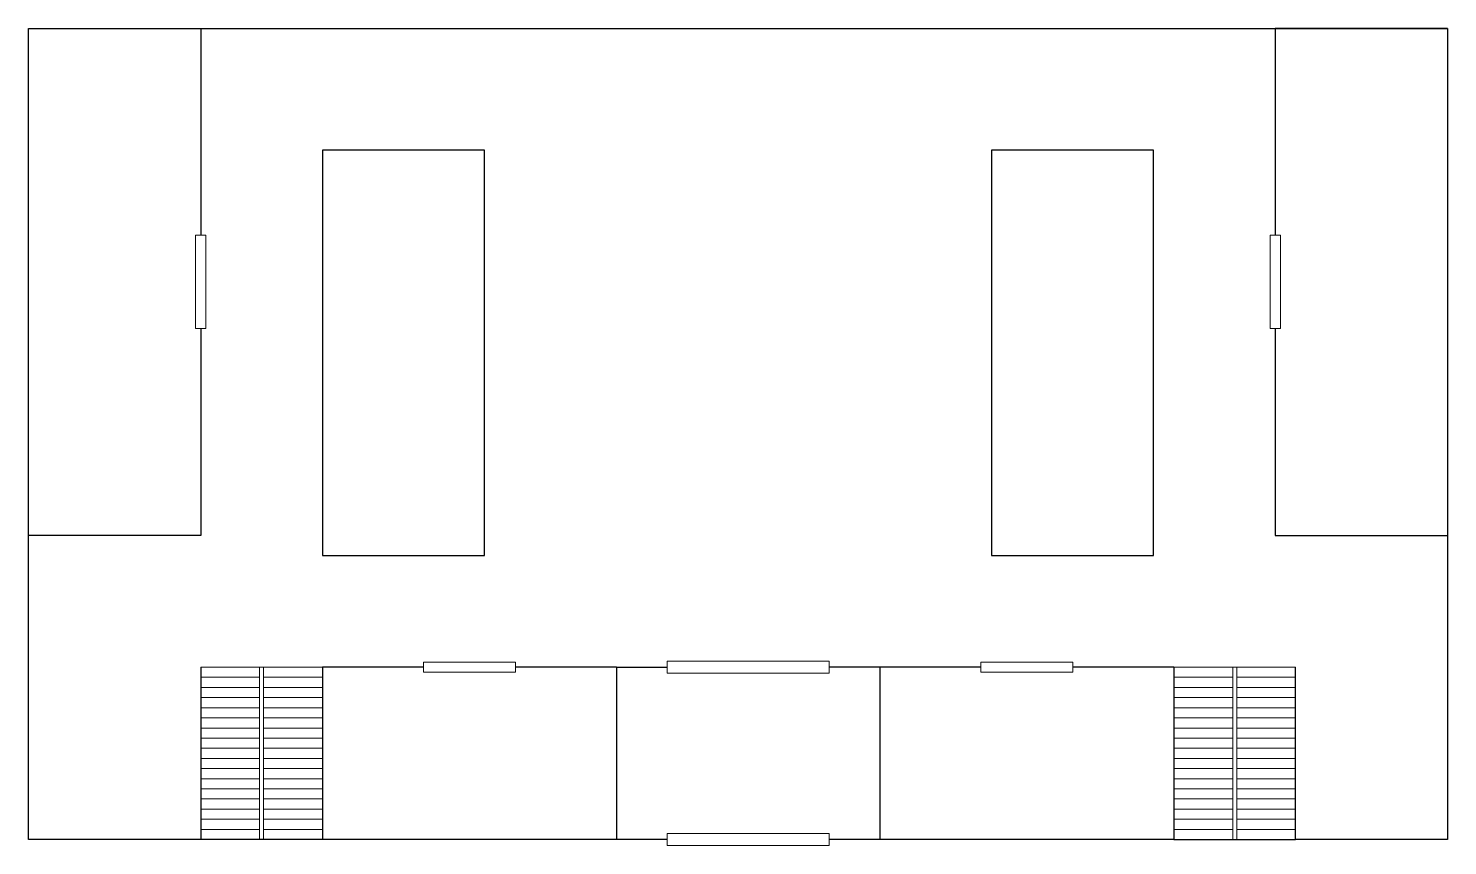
# Model space of a CAD drawing. Header units: millimetres. Extents: x 1821 to 4012, y 1185 to 3057.
# Drawn here: x 1821 to 2521, y 1185 to 1588 of the extents above; entities outside this region: 4.
import ezdxf

# ---------------------------------------------------------------- set-up
doc = ezdxf.new("R2010")
doc.units = ezdxf.units.MM
doc.layers.add('粗实线', color=7, linetype='Continuous', lineweight=30)
doc.layers.add('细实线', color=7, linetype='Continuous', lineweight=15)

msp = doc.modelspace()

# ---------------------------------------------------------------- linework, layer by layer
at = {"layer": '粗实线'}
for p, q in [((3932.33, 3056.91), (3932.33, 2856.91)), ((4012.33, 3056.91), (3932.33, 3056.91)), ((4012.33, 2856.91), (4012.33, 3056.91)), ((3932.33, 2856.91), (4012.33, 2856.91)), ((1821.16, 1588.45), (2521.16, 1588.45)), ((1821.16, 1188.45), (1821.16, 1588.45)), ((1821.16, 1588.45), (1906.16, 1588.45)), ((1906.16, 1588.45), (1906.16, 1486.45)), ((2521.16, 1588.45), (2436.16, 1588.45)), ((2436.16, 1588.45), (2436.16, 1486.45)), ((2521.16, 1588.45), (2521.16, 1188.45)), ((1966.16, 1528.45), (1966.16, 1328.45)), ((2046.16, 1528.45), (1966.16, 1528.45)), ((2046.16, 1328.45), (2046.16, 1528.45)), ((2296.16, 1528.45), (2296.16, 1328.45)), ((2376.16, 1528.45), (2296.16, 1528.45)), ((2376.16, 1328.45), (2376.16, 1528.45)), ((1906.16, 1440.45), (1906.16, 1338.45)), ((2436.16, 1440.45), (2436.16, 1338.45)), ((1906.16, 1338.45), (1821.16, 1338.45)), ((2436.16, 1338.45), (2521.16, 1338.45)), ((1966.16, 1328.45), (2046.16, 1328.45)), ((2296.16, 1328.45), (2376.16, 1328.45)), ((1906.16, 1273.45), (1906.16, 1188.45)), ((2016.06, 1273.45), (1966.16, 1273.45)), ((1966.16, 1273.45), (1966.16, 1188.45)), ((2111.16, 1273.45), (2061.46, 1273.45)), ((2111.16, 1273.45), (2111.16, 1188.45)), ((2111.16, 1273.45), (2136.16, 1273.45)), ((2111.16, 1273.45), (2136.16, 1273.45)), ((2241.16, 1273.45), (2216.16, 1273.45)), ((2241.16, 1273.45), (2216.16, 1273.45)), ((2290.87, 1273.45), (2241.16, 1273.45)), ((2241.16, 1273.45), (2241.16, 1188.45)), ((2386.16, 1273.45), (2336.26, 1273.45)), ((2386.16, 1273.45), (2386.16, 1188.45)), ((2446.16, 1188.45), (2446.16, 1273.45)), ((2136.16, 1188.45), (1821.16, 1188.45)), ((2386.16, 1188.45), (2216.16, 1188.45)), ((2386.16, 1188.45), (2446.16, 1188.45)), ((2521.16, 1188.45), (2446.16, 1188.45))]:
    msp.add_line(p, q, dxfattribs=at)
at = {"layer": '细实线'}
for p, q in [((1908.66, 1486.45), (1903.66, 1486.45)), ((1903.66, 1486.45), (1903.66, 1440.45)), ((1906.16, 1486.45), (1908.66, 1486.45)), ((1908.66, 1486.45), (1908.66, 1440.45)), ((2438.66, 1486.45), (2433.66, 1486.45)), ((2433.66, 1486.45), (2433.66, 1440.45)), ((2436.16, 1486.45), (2438.66, 1486.45)), ((2438.66, 1486.45), (2438.66, 1440.45)), ((1908.66, 1440.45), (1903.66, 1440.45)), ((1906.16, 1440.45), (1908.66, 1440.45)), ((2438.66, 1440.45), (2433.66, 1440.45)), ((2436.16, 1440.45), (2438.66, 1440.45)), ((2016.06, 1273.45), (2016.06, 1275.95)), ((2061.46, 1275.95), (2016.06, 1275.95)), ((2061.46, 1270.95), (2061.46, 1275.95)), ((2136.16, 1270.45), (2136.16, 1276.45)), ((2216.16, 1276.45), (2136.16, 1276.45)), ((2136.16, 1270.45), (2136.16, 1276.45)), ((2216.16, 1276.45), (2136.16, 1276.45)), ((2216.16, 1270.45), (2216.16, 1276.45)), ((2216.16, 1270.45), (2216.16, 1276.45)), ((2290.87, 1273.45), (2290.87, 1275.95)), ((2336.26, 1275.95), (2290.87, 1275.95)), ((2336.26, 1270.95), (2336.26, 1275.95)), ((1906.16, 1273.45), (1935.16, 1273.45)), ((1906.16, 1273.45), (1906.16, 1268.45)), ((1906.16, 1268.45), (1935.16, 1268.45)), ((1935.16, 1273.45), (1935.16, 1188.45)), ((1937.16, 1273.45), (1935.16, 1273.45)), ((1937.16, 1273.45), (1937.16, 1188.45)), ((1937.16, 1273.45), (1937.16, 1268.45)), ((1937.16, 1273.45), (1966.16, 1273.45)), ((1937.16, 1268.45), (1966.16, 1268.45)), ((1966.16, 1273.45), (2016.06, 1273.45)), ((2016.06, 1273.45), (2016.06, 1270.95)), ((2016.06, 1270.95), (2061.46, 1270.95)), ((2061.46, 1273.45), (2061.46, 1270.95)), ((2136.16, 1273.45), (2136.16, 1270.45)), ((2136.16, 1273.45), (2136.16, 1270.45)), ((2136.16, 1270.45), (2216.16, 1270.45)), ((2136.16, 1270.45), (2216.16, 1270.45)), ((2216.16, 1273.45), (2216.16, 1270.45)), ((2216.16, 1273.45), (2216.16, 1270.45)), ((2241.16, 1273.45), (2256.16, 1273.45)), ((2290.87, 1273.45), (2290.87, 1270.95)), ((2290.87, 1270.95), (2336.26, 1270.95)), ((2336.26, 1273.45), (2336.26, 1270.95)), ((2446.16, 1273.45), (2386.16, 1273.45)), ((2386.16, 1273.45), (2386.16, 1268.45)), ((2386.16, 1268.45), (2415.16, 1268.45)), ((2415.16, 1273.45), (2415.16, 1188.45)), ((2446.16, 1273.45), (2417.16, 1273.45)), ((2417.16, 1273.45), (2417.16, 1188.45)), ((2417.16, 1268.45), (2446.16, 1268.45)), ((1906.16, 1263.45), (1935.16, 1263.45)), ((1937.16, 1263.45), (1966.16, 1263.45)), ((2386.16, 1263.45), (2415.16, 1263.45)), ((2417.16, 1263.45), (2446.16, 1263.45)), ((1906.16, 1258.45), (1935.16, 1258.45)), ((1906.16, 1253.45), (1935.16, 1253.45)), ((1937.16, 1258.45), (1966.16, 1258.45)), ((1937.16, 1253.45), (1966.16, 1253.45)), ((2386.16, 1258.45), (2415.16, 1258.45)), ((2386.16, 1253.45), (2415.16, 1253.45)), ((2417.16, 1258.45), (2446.16, 1258.45)), ((2417.16, 1253.45), (2446.16, 1253.45)), ((1906.16, 1248.45), (1935.16, 1248.45)), ((1937.16, 1248.45), (1966.16, 1248.45)), ((2386.16, 1248.45), (2415.16, 1248.45)), ((2417.16, 1248.45), (2446.16, 1248.45)), ((1906.16, 1243.45), (1935.16, 1243.45)), ((1937.16, 1243.45), (1966.16, 1243.45)), ((2386.16, 1243.45), (2415.16, 1243.45)), ((2417.16, 1243.45), (2446.16, 1243.45)), ((1906.16, 1238.45), (1935.16, 1238.45)), ((1906.16, 1233.45), (1935.16, 1233.45)), ((1906.16, 1233.45), (1935.16, 1233.45)), ((1937.16, 1238.45), (1966.16, 1238.45)), ((1937.16, 1233.45), (1966.16, 1233.45)), ((2386.16, 1238.45), (2415.16, 1238.45)), ((2386.16, 1233.45), (2415.16, 1233.45)), ((2417.16, 1238.45), (2446.16, 1238.45)), ((2417.16, 1233.45), (2446.16, 1233.45)), ((1906.16, 1228.45), (1935.16, 1228.45)), ((1937.16, 1228.45), (1966.16, 1228.45)), ((2386.16, 1228.45), (2415.16, 1228.45)), ((2417.16, 1228.45), (2446.16, 1228.45)), ((1906.16, 1223.45), (1935.16, 1223.45)), ((1906.16, 1218.45), (1935.16, 1218.45)), ((1937.16, 1223.45), (1966.16, 1223.45)), ((1937.16, 1218.45), (1966.16, 1218.45)), ((2386.16, 1223.45), (2415.16, 1223.45)), ((2386.16, 1218.45), (2415.16, 1218.45)), ((2417.16, 1223.45), (2446.16, 1223.45)), ((2417.16, 1218.45), (2446.16, 1218.45)), ((1906.16, 1213.45), (1935.16, 1213.45)), ((1906.16, 1213.45), (1935.16, 1213.45)), ((1937.16, 1213.45), (1966.16, 1213.45)), ((2386.16, 1213.45), (2415.16, 1213.45)), ((2386.16, 1213.45), (2415.16, 1213.45)), ((2417.16, 1213.45), (2446.16, 1213.45)), ((2417.16, 1213.45), (2446.16, 1213.45)), ((1906.16, 1208.45), (1935.16, 1208.45)), ((1937.16, 1208.45), (1966.16, 1208.45)), ((2386.16, 1208.45), (2415.16, 1208.45)), ((2417.16, 1208.45), (2446.16, 1208.45)), ((1906.16, 1203.45), (1935.16, 1203.45)), ((1906.16, 1198.45), (1935.16, 1198.45)), ((1937.16, 1203.45), (1966.16, 1203.45)), ((1937.16, 1198.45), (1966.16, 1198.45)), ((2386.16, 1203.45), (2415.16, 1203.45)), ((2386.16, 1198.45), (2415.16, 1198.45)), ((2417.16, 1203.45), (2446.16, 1203.45)), ((2417.16, 1198.45), (2446.16, 1198.45)), ((1906.16, 1193.45), (1935.16, 1193.45)), ((1937.16, 1193.45), (1966.16, 1193.45)), ((2136.16, 1185.45), (2136.16, 1191.45)), ((2216.16, 1191.45), (2136.16, 1191.45)), ((2136.16, 1185.45), (2136.16, 1191.45)), ((2216.16, 1191.45), (2136.16, 1191.45)), ((2216.16, 1185.45), (2216.16, 1191.45)), ((2216.16, 1185.45), (2216.16, 1191.45)), ((2386.16, 1193.45), (2415.16, 1193.45)), ((2417.16, 1193.45), (2446.16, 1193.45)), ((2136.16, 1188.45), (2136.16, 1185.45)), ((2136.16, 1188.45), (2136.16, 1185.45)), ((2136.16, 1185.45), (2216.16, 1185.45)), ((2136.16, 1185.45), (2216.16, 1185.45)), ((2216.16, 1188.45), (2216.16, 1185.45)), ((2216.16, 1188.45), (2216.16, 1185.45))]:
    msp.add_line(p, q, dxfattribs=at)

doc.saveas('drawing.dxf')
